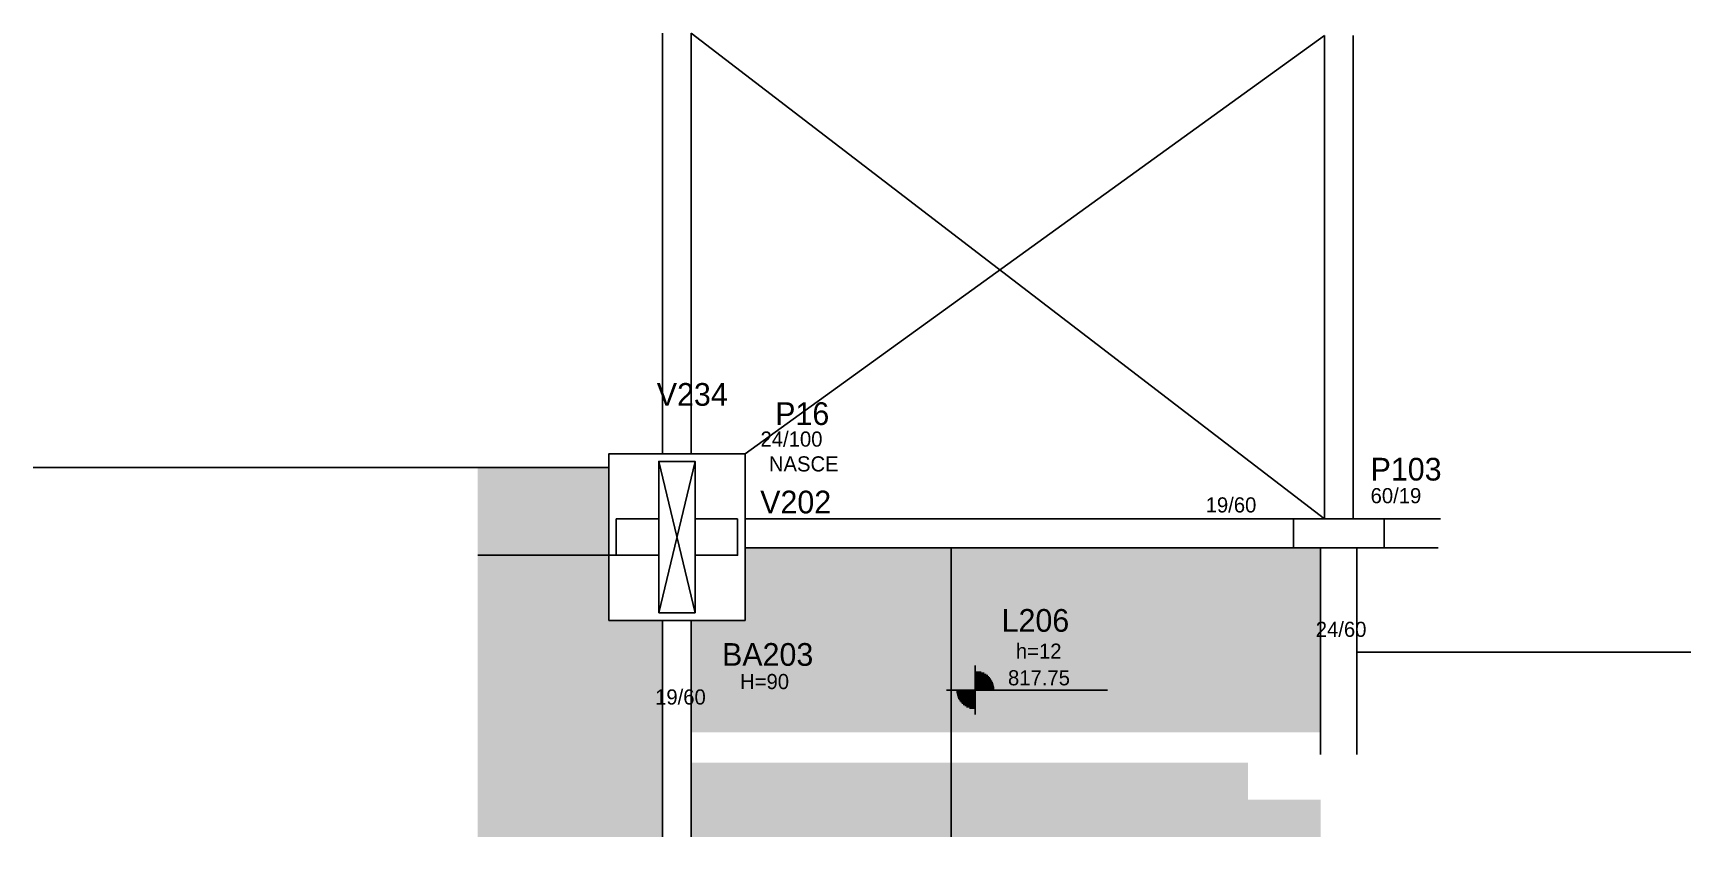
# Model space of a CAD drawing. Header units: metres. Extents: x 4944 to 6038, y 2350 to 2881.
import ezdxf

# ---------------------------------------------------------------- set-up
doc = ezdxf.new("R2010")
doc.units = ezdxf.units.M
for name, color, linetype in [('1', 7, 'Continuous'), ('3', 7, 'Continuous'), ('4', 7, 'Continuous'), ('7', 7, 'Continuous'), ('Painéis', 7, 'Continuous'), ('REAPROVEITAMENTO', 7, 'Continuous')]:
    doc.layers.add(name, color=color, linetype=linetype)

msp = doc.modelspace()

# ---------------------------------------------------------------- hatches: boundary and pattern name
at = {"layer": 'REAPROVEITAMENTO'}
h = msp.add_hatch(color=7, dxfattribs=at)
h.dxf.hatch_style = 1
h.paths.add_polyline_path([(5323.9, 2492.6), (5323.9, 2593.6), (5323.9, 2593.6), (5237.4, 2593.6), (5237.4, 2593.6), (5237.4, 2349.6), (5237.4, 2349.6), (5359.4, 2349.6), (5359.4, 2349.6), (5359.4, 2492.6), (5359.4, 2492.6), (5323.9, 2492.6)])
h = msp.add_hatch(color=7, dxfattribs=at)
h.dxf.hatch_style = 1
h.paths.add_polyline_path([(5378.4, 2418.6), (5793.9, 2418.6), (5793.9, 2418.6), (5793.9, 2540.6), (5793.9, 2540.6), (5413.9, 2540.6), (5413.9, 2540.6), (5413.9, 2492.6), (5413.9, 2492.6), (5378.4, 2492.6), (5378.4, 2492.6), (5378.4, 2418.6)])
h.paths.add_polyline_path([(5745.9, 2398.6), (5378.4, 2398.6), (5378.4, 2398.6), (5378.4, 2349.6), (5378.4, 2349.6), (5793.9, 2349.6), (5793.9, 2349.6), (5793.9, 2374.1), (5793.9, 2374.1), (5745.9, 2374.1), (5745.9, 2374.1), (5745.9, 2398.6)])

# ---------------------------------------------------------------- linework, layer by layer
at = {"layer": '1', "color": 7, "lineweight": 25}
for p, q in [((5796.4, 2559.6), (5378.4, 2880.6)), ((5413.9, 2602.6), (5796.4, 2879.1)), ((5356.9, 2597.6), (5380.9, 2497.6)), ((5356.9, 2497.6), (5380.9, 2597.6))]:
    msp.add_line(p, q, dxfattribs=at)
at = {"layer": '3', "color": 7, "lineweight": 25}
for p, q in [((5796.4, 2879.1), (5796.4, 2559.6)), ((5815.4, 2879.1), (5815.4, 2559.6)), ((5793.9, 2404.1), (5793.9, 2540.6)), ((5817.9, 2404.1), (5817.9, 2540.6)), ((5565.9, 2459.1), (5565.9, 2462.9)), ((5565.9, 2459.1), (5565.9, 2434.1)), ((5565.9, 2458.5), (5569.8, 2458.5)), ((5565.9, 2457.7), (5571.7, 2457.7)), ((5565.9, 2456.9), (5573, 2456.9)), ((5565.9, 2456.2), (5574.1, 2456.2)), ((5565.9, 2455.4), (5574.9, 2455.4)), ((5565.9, 2454.6), (5575.6, 2454.6)), ((5565.9, 2453.8), (5576.2, 2453.8)), ((5565.9, 2453), (5576.7, 2453)), ((5565.9, 2452.2), (5577.1, 2452.2)), ((5553.4, 2446.6), (5546.8, 2446.6)), ((5553.4, 2446.6), (5578.4, 2446.6)), ((5565.9, 2445.8), (5553.4, 2445.8)), ((5565.9, 2445.1), (5553.5, 2445.1)), ((5565.9, 2444.3), (5553.7, 2444.3)), ((5565.9, 2443.5), (5553.9, 2443.5)), ((5565.9, 2442.7), (5554.1, 2442.7)), ((5565.9, 2441.9), (5554.4, 2441.9)), ((5565.9, 2441.1), (5554.7, 2441.1)), ((5565.9, 2451.4), (5577.5, 2451.4)), ((5565.9, 2450.6), (5577.8, 2450.6)), ((5565.9, 2449.8), (5578, 2449.8)), ((5565.9, 2449), (5578.2, 2449)), ((5565.9, 2448.2), (5578.3, 2448.2)), ((5565.9, 2447.4), (5578.4, 2447.4)), ((5578.4, 2446.6), (5653.2, 2446.6)), ((5565.9, 2440.3), (5555.2, 2440.3)), ((5565.9, 2439.5), (5555.7, 2439.5)), ((5565.9, 2438.7), (5556.3, 2438.7)), ((5565.9, 2437.9), (5557, 2437.9)), ((5565.9, 2437.1), (5557.8, 2437.1)), ((5565.9, 2436.3), (5558.9, 2436.3)), ((5565.9, 2435.5), (5560.2, 2435.5)), ((5565.9, 2434.7), (5562.1, 2434.7)), ((5565.9, 2434.1), (5565.9, 2430.5))]:
    msp.add_line(p, q, dxfattribs=at)
for points in [[(5359.4, 2880.6), (5359.4, 2602.6)], [(5378.4, 2602.6), (5378.4, 2880.6)], [(5323.9, 2492.6), (5413.9, 2492.6), (5413.9, 2602.6), (5323.9, 2602.6), (5323.9, 2492.6)], [(5775.9, 2559.6), (5413.9, 2559.6)], [(5873, 2559.6), (5835.9, 2559.6)], [(5413.9, 2540.6), (5775.9, 2540.6)], [(5835.9, 2540.6), (5871.5, 2540.6)], [(5359.4, 2492.6), (5359.4, 2349.6)], [(5378.4, 2349.6), (5378.4, 2492.6)]]:
    msp.add_lwpolyline(points, dxfattribs=at)
at = {"layer": '7', "color": 7, "lineweight": 25}
for points in [[(5356.9, 2497.6), (5380.9, 2497.6), (5380.9, 2597.6), (5356.9, 2597.6), (5356.9, 2497.6)], [(5356.9, 2559.6), (5328.9, 2559.6), (5328.9, 2535.6), (5356.9, 2535.6), (5356.9, 2559.6)], [(5408.9, 2559.6), (5380.9, 2559.6), (5380.9, 2535.6), (5408.9, 2535.6), (5408.9, 2559.6)], [(5775.9, 2540.6), (5835.9, 2540.6), (5835.9, 2559.6), (5775.9, 2559.6), (5775.9, 2540.6)]]:
    msp.add_lwpolyline(points, dxfattribs=at)
at = {"layer": 'Painéis', "color": 7, "lineweight": 25}
for p, q in [((4943.9, 2593.6), (5323.9, 2593.6)), ((5549.9, 2349.6), (5549.9, 2540.6)), ((5328.9, 2535.6), (5237.4, 2535.6)), ((5817.9, 2471.6), (6038.3, 2471.6))]:
    msp.add_line(p, q, dxfattribs=at)

# ---------------------------------------------------------------- texts
at = {"layer": '3', "color": 7, "lineweight": 25}
for s, p in [('24/100', (5424.1, 2607.4)), ('NASCE', (5429.6, 2591)), ('19/60', (5718, 2563.9)), ('60/19', (5826.9, 2570)), ('24/60', (5790.7, 2481.7)), ('h=12', (5592.7, 2467.3)), ('H=90', (5410.6, 2447.2)), ('817.75', (5587.5, 2449.7)), ('19/60', (5354.5, 2437))]:
    msp.add_text(s, height=10, dxfattribs=at).set_placement(p)
at = {"layer": '4', "color": 7, "lineweight": 25}
for s, p in [('V234', (5355.6, 2634.4)), ('P16', (5433.8, 2621.7)), ('P103', (5826.9, 2585)), ('V202', (5423.9, 2563.3)), ('L206', (5583.3, 2485.1)), ('BA203', (5398.7, 2462.6))]:
    msp.add_text(s, height=15, dxfattribs=at).set_placement(p)

doc.saveas('drawing.dxf')
